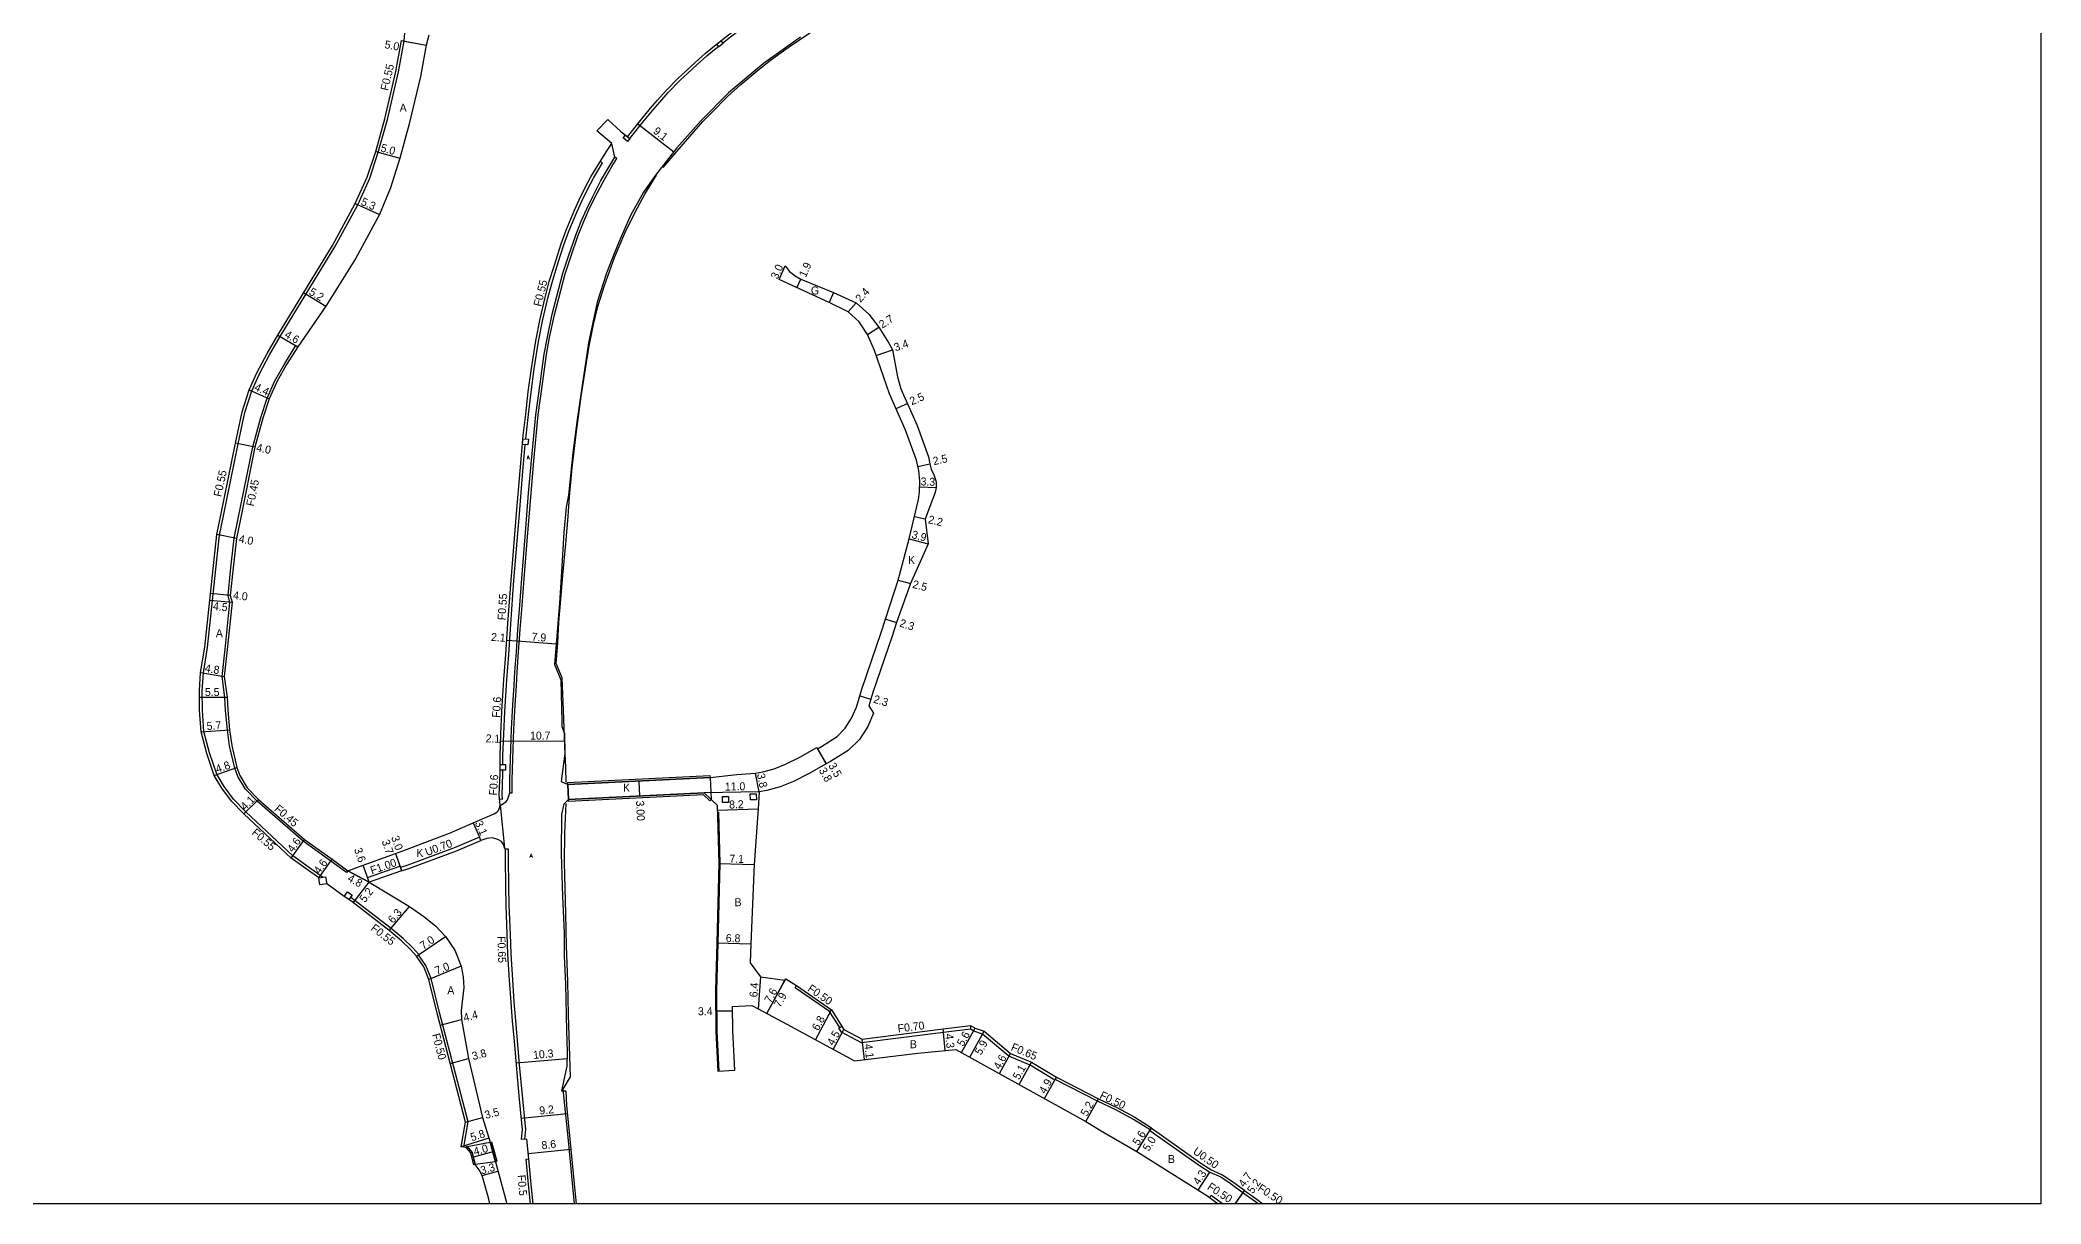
# Model space of a CAD drawing. Header units: metres. Extents: x -4000 to -2400, y -96000 to -93000.
# Drawn here: x -2800 to -2400, y -96000 to -95767.3 of the extents above; entities that cross this region are included whole.
import ezdxf

# ---------------------------------------------------------------- set-up
doc = ezdxf.new("R2010")
doc.units = ezdxf.units.M
doc.header["$LTSCALE"] = 2.5
for name, color, linetype in [('側溝・桝', 7, 'Continuous'), ('図郭', 7, 'Continuous'), ('幅員', 7, 'Continuous'), ('歩道・分離帯・安全施設', 7, 'Continuous'), ('舗装', 7, 'Continuous'), ('道路', 7, 'Continuous')]:
    doc.layers.add(name, color=color, linetype=linetype)
doc.styles.get("Standard").update_dxf_attribs({"font": ''})
doc.styles.add('YOKO_DECO', font='txt.shx', dxfattribs={"bigfont": 'extfont.shx'})
doc.styles.get('Standard').set_extended_font_data('@MS PGothic')

msp = doc.modelspace()

# ---------------------------------------------------------------- linework, layer by layer
at = {"layer": '側溝・桝'}
for points in [[(-2663.54, -95767.95), (-2662.6, -95767.19), (-2660.84, -95765.81), (-2659.03, -95764.47), (-2656.79, -95762.88), (-2653.73, -95760.78), (-2648.01, -95757.01), (-2645.63, -95755.53), (-2641.04, -95752.7), (-2634.36, -95748.76), (-2625.81, -95743.75), (-2624.91, -95743.22)], [(-2743.53, -95934.72), (-2749.45, -95930.46), (-2758.87, -95921.64), (-2761.3, -95919.13), (-2763.21, -95916.6), (-2764.68, -95914.12), (-2766.14, -95909.85), (-2767.24, -95905.55), (-2767.55, -95901.31), (-2767.56, -95897.48), (-2767.34, -95893.84), (-2766.5, -95888.77), (-2764.88, -95873.11), (-2764.09, -95866.3), (-2763.34, -95862.43), (-2760.41, -95848.07), (-2759.03, -95841.8), (-2757.67, -95837.44), (-2756.14, -95834.09), (-2754.14, -95830.28), (-2751.99, -95826.61), (-2741.07, -95808.67), (-2736.5, -95800.3), (-2734.08, -95794.95), (-2732.37, -95789.76), (-2730.56, -95783.25), (-2728.31, -95773.72), (-2727.18, -95767.55), (-2727.22, -95767.54)], [(-2682.08, -95787.04), (-2679.51, -95783.77), (-2677.52, -95781.34), (-2676.13, -95779.75), (-2674.4, -95777.84), (-2672, -95775.39), (-2670.56, -95774.04), (-2668.66, -95772.25), (-2666.68, -95770.5), (-2665.16, -95769.24), (-2664.36, -95768.61)], [(-2706.09, -95917.82), (-2705.63, -95917.82), (-2705.61, -95915.26), (-2705.46, -95911.12), (-2705.27, -95905.11), (-2705.01, -95900.29), (-2704.77, -95896.39), (-2704.59, -95893.71), (-2704.32, -95889.68), (-2704.02, -95885.21), (-2703.62, -95880.37), (-2703.24, -95875.06), (-2702.58, -95866.69), (-2701.85, -95857.99), (-2701.31, -95851.46), (-2700.4, -95842.29), (-2699.54, -95836.1), (-2699.22, -95833.6), (-2698.75, -95830.23), (-2698.12, -95826.83), (-2697.15, -95822.25), (-2695.01, -95814.08), (-2693.91, -95810.68), (-2692.48, -95806.52), (-2691.36, -95803.76), (-2690.26, -95801.3), (-2689.09, -95798.83), (-2687.52, -95795.81), (-2685.69, -95792.63), (-2684.71, -95791.02), (-2685.1, -95790.78)], [(-2702.89, -95847.1), (-2702.83, -95846.49), (-2702.34, -95842.18), (-2701.84, -95837.71), (-2701.21, -95833.1), (-2700.32, -95827.58), (-2699.47, -95823.2), (-2698.47, -95818.92), (-2697.65, -95815.79), (-2696.7, -95812.7), (-2695.96, -95810.37), (-2695.27, -95808.27), (-2694.28, -95805.54), (-2692.65, -95801.6), (-2691.69, -95799.53), (-2690.58, -95797.19), (-2689.37, -95794.96), (-2687.59, -95791.87), (-2688, -95791.62)], [(-2738.44, -95933.4), (-2738.7, -95933.77), (-2741.87, -95931.48), (-2747.39, -95927.5), (-2756.62, -95919.52), (-2758.95, -95917.09), (-2760.45, -95914.58), (-2761.07, -95912.92), (-2762.1, -95908.45), (-2762.54, -95905.27), (-2762.93, -95901.36), (-2763.05, -95898.76), (-2763.61, -95894.57), (-2763.02, -95889.11), (-2762.05, -95879.79), (-2762.41, -95878.41), (-2761.89, -95873.43), (-2761.16, -95866.92), (-2760.4, -95863.02), (-2757.47, -95848.65), (-2755.89, -95842.81), (-2754.61, -95838.91), (-2753.04, -95835.47), (-2751.08, -95831.99), (-2748.88, -95828.41), (-2748.49, -95828.65)], [(-2707.46, -95912.18), (-2707.46, -95910.44), (-2707.29, -95906.13), (-2707.1, -95901.61), (-2706.71, -95895.24), (-2706.31, -95890.21), (-2705.91, -95884.15), (-2705.25, -95875.33), (-2704.18, -95862.06), (-2703.46, -95853.52), (-2702.99, -95848.25)], [(-2708.14, -95919.06), (-2707.56, -95919.09), (-2707.62, -95918.25), (-2707.45, -95914.04), (-2707.45, -95913.33)], [(-2727.73, -95933.45), (-2726.25, -95932.94), (-2716.74, -95929.44), (-2711.87, -95927.34)], [(-2703.07, -95987.1), (-2702.91, -95985.07), (-2703.04, -95983.79), (-2703.57, -95978.35), (-2704.14, -95972.22), (-2704.54, -95967.37), (-2704.91, -95963.45), (-2705.2, -95959.61), (-2705.49, -95955.22), (-2705.83, -95950.03), (-2705.98, -95946.1), (-2706.19, -95940.3), (-2706.26, -95936.48), (-2706.33, -95931.03), (-2706.33, -95929.13), (-2706.97, -95929.13)], [(-2734.22, -95935.71), (-2734.55, -95934.76), (-2728.06, -95932.51), (-2727.96, -95932.79)], [(-2724.74, -95950.48), (-2724.28, -95950.17), (-2724.3, -95950.14), (-2725.48, -95948.84), (-2727.4, -95946.99), (-2729.83, -95944.95), (-2737.28, -95939.22), (-2737.96, -95938.73)], [(-2715.31, -95988.69), (-2714.44, -95983.62), (-2720.12, -95961.76), (-2721.79, -95954.98), (-2722.85, -95952.36), (-2724.32, -95950.2)], [(-2640.14, -95964.75), (-2642.15, -95961.56), (-2649.06, -95956.8), (-2648.78, -95956.39)], [(-2613.97, -95964.36), (-2614.02, -95965.07), (-2619.37, -95965.75), (-2635.81, -95967.83), (-2639.79, -95965.69), (-2640.31, -95964.86), (-2639.72, -95964.48)], [(-2596.81, -95974.69), (-2597.15, -95975.25), (-2602.07, -95972.29), (-2606.32, -95970.5), (-2611.6, -95966.09), (-2613.32, -95965.46), (-2614.02, -95965.07)], [(-2578.06, -95985.24), (-2581.41, -95983.14), (-2584.94, -95981.23), (-2588.63, -95979.47), (-2597.07, -95975.12)], [(-2559.2, -95997.37), (-2561.83, -95995.49), (-2563.73, -95994.2), (-2565.93, -95993.2), (-2567.74, -95992.07), (-2577.85, -95984.9)], [(-2701.44, -96000), (-2701.83, -95996.11), (-2702.31, -95991)], [(-2563.6, -96000), (-2565.91, -95998.34), (-2566.21, -95998.75)], [(-2559.49, -95997.78), (-2557.01, -95999.55), (-2556.41, -96000)]]:
    msp.add_lwpolyline(points, dxfattribs=at)
for points in [[(-2663.91, -95767.49), (-2663.45, -95768.06), (-2664.27, -95768.72), (-2664.73, -95768.15)], [(-2682.98, -95786.33), (-2682.08, -95787.04), (-2682.55, -95787.63), (-2683.45, -95786.92)], [(-2702.47, -95848.29), (-2703.56, -95848.19), (-2703.45, -95847.05), (-2702.37, -95847.15)], [(-2708.04, -95912.18), (-2706.98, -95912.18), (-2706.98, -95913.33), (-2708.04, -95913.33)], [(-2662.4, -95918.57), (-2662.37, -95919.77), (-2663.57, -95919.79), (-2663.6, -95918.59)], [(-2656.82, -95918.01), (-2656.8, -95919.21), (-2658, -95919.24), (-2658.02, -95918.04)], [(-2744.07, -95936.23), (-2744.29, -95934.85), (-2742.91, -95934.62), (-2742.69, -95936.01)], [(-2739.17, -95938.54), (-2738.53, -95937.65), (-2737.63, -95938.29), (-2738.28, -95939.18)]]:
    msp.add_lwpolyline(points, close=True, dxfattribs=at)
at = {"layer": '図郭'}
msp.add_lwpolyline([(-3200, -95400), (-2400, -95400), (-2400, -96000), (-3200, -96000)], close=True, dxfattribs=at)
at = {"layer": '幅員'}
for points in [[(-2727.72, -95767.45), (-2722.8, -95768.35)], [(-2727.22, -95767.54), (-2722.8, -95768.35)], [(-2680.51, -95784.09), (-2673.32, -95789.67)], [(-2732.89, -95789.6), (-2728.08, -95790.94)], [(-2736.99, -95800.05), (-2732.16, -95802.23)], [(-2652.26, -95815.23), (-2651.02, -95812.5)], [(-2648.7, -95816.85), (-2647.92, -95815.12)], [(-2747.3, -95817.84), (-2742.86, -95820.55)], [(-2638.45, -95821.66), (-2636.84, -95819.88)], [(-2752.47, -95826.33), (-2748.49, -95828.65)], [(-2634.59, -95826.22), (-2632.32, -95824.76)], [(-2632.82, -95830.39), (-2629.6, -95829.29)], [(-2758.19, -95837.25), (-2754.19, -95839.07)], [(-2628.88, -95841.03), (-2626.59, -95840.02)], [(-2757.03, -95848.75), (-2760.95, -95847.95)], [(-2624.53, -95852.58), (-2622.09, -95852.04)], [(-2624.14, -95856.65), (-2620.84, -95856.78)], [(-2623.05, -95863.14), (-2625.2, -95862.64)], [(-2760.71, -95866.98), (-2764.64, -95866.22)], [(-2626.23, -95867.05), (-2622.46, -95868.06)], [(-2628.43, -95875.32), (-2626.01, -95875.96)], [(-2766.07, -95879.29), (-2761.6, -95879.75)], [(-2761.96, -95878.38), (-2765.93, -95877.97)], [(-2630.95, -95883.09), (-2628.77, -95883.8)], [(-2706.69, -95887.31), (-2704.63, -95887.45)], [(-2704.63, -95887.45), (-2696.8, -95888.05)], [(-2767.89, -95893.78), (-2763.16, -95894.57)], [(-2768.1, -95898.73), (-2762.6, -95898.72)], [(-2636.14, -95898.47), (-2633.93, -95899.12)], [(-2767.78, -95905.64), (-2762.1, -95905.22)], [(-2707.92, -95907.46), (-2705.81, -95907.53)], [(-2705.81, -95907.53), (-2695.13, -95907.47)], [(-2642.86, -95912.07), (-2644.73, -95908.77)], [(-2644.59, -95909.03), (-2642.86, -95912.07)], [(-2765.18, -95914.35), (-2760.64, -95912.79)], [(-2680.28, -95915.49), (-2680.13, -95918.49)], [(-2656.21, -95917.66), (-2656.99, -95913.94)], [(-2759.26, -95922.04), (-2756.31, -95919.19)], [(-2656.21, -95917.66), (-2667.21, -95917.86)], [(-2713.38, -95923.85), (-2712.15, -95926.69)], [(-2664.63, -95921.32), (-2656.43, -95921.07)], [(-2749.8, -95930.88), (-2747.11, -95927.15)], [(-2744.29, -95934.85), (-2741.61, -95931.12)], [(-2728.94, -95929.96), (-2727.96, -95932.79)], [(-2728.94, -95929.96), (-2727.73, -95933.45)], [(-2664.31, -95931.99), (-2657.21, -95932.16)], [(-2738.44, -95933.4), (-2734.22, -95935.71)], [(-2737.4, -95939.83), (-2734.22, -95935.71)], [(-2734.22, -95935.71), (-2735.4, -95932.3)], [(-2730.18, -95945.38), (-2726.13, -95940.55)], [(-2724.74, -95950.48), (-2718.95, -95946.54)], [(-2664.69, -95947.86), (-2657.89, -95948.02)], [(-2715.78, -95952.51), (-2722.27, -95955.13)], [(-2655.96, -95954.64), (-2656.47, -95961.02)], [(-2654.68, -95961.98), (-2650.94, -95955.03)], [(-2654.68, -95961.98), (-2651.08, -95955.29)], [(-2719.98, -95964.29), (-2715.72, -95963.18)], [(-2664.94, -95961.44), (-2661.54, -95961.4)], [(-2645.01, -95967.19), (-2641.78, -95961.21)], [(-2641.43, -95969.12), (-2639.29, -95965.16)], [(-2635.18, -95971.18), (-2635.68, -95967.11)], [(-2619.04, -95969.33), (-2619.46, -95965.05)], [(-2615.77, -95969.76), (-2613.05, -95964.87)], [(-2614.13, -95970.67), (-2611.27, -95965.51)], [(-2718, -95971.92), (-2714.32, -95970.96)], [(-2694.56, -95971.01), (-2704.81, -95971.87)], [(-2608.21, -95973.96), (-2605.98, -95969.94)], [(-2604.25, -95976.16), (-2601.78, -95971.7)], [(-2599.19, -95978.98), (-2596.81, -95974.69)], [(-2590.94, -95983.57), (-2588.41, -95979.02)], [(-2714.95, -95983.65), (-2711.57, -95982.77)], [(-2703.77, -95982.91), (-2694.59, -95981.98)], [(-2710.27, -95986.88), (-2715.81, -95988.62)], [(-2580.77, -95989.56), (-2577.8, -95984.82)], [(-2580.77, -95989.56), (-2578.12, -95985.32)], [(-2709.5, -95989.64), (-2713.36, -95990.68)], [(-2702.41, -95989.95), (-2693.88, -95989.11)], [(-2711.63, -95994.37), (-2708.45, -95993.48)], [(-2568.46, -95997.29), (-2566.17, -95993.65)], [(-2561.08, -96000), (-2559.2, -95997.37)], [(-2561.08, -96000), (-2559.49, -95997.78)]]:
    msp.add_lwpolyline(points, dxfattribs=at)
at = {"layer": '歩道・分離帯・安全施設'}
for points in [[(-2675.46, -95792.84), (-2672.73, -95789.62), (-2667.47, -95783.63), (-2665.77, -95781.89), (-2662.49, -95778.58), (-2659.88, -95776.21), (-2656.22, -95773.15), (-2653.96, -95771.39), (-2650.42, -95768.83), (-2645.94, -95765.74), (-2645.49, -95765.42), (-2640.62, -95762.23), (-2635.14, -95758.82), (-2631.27, -95756.42), (-2626.65, -95753.67), (-2622.05, -95750.98), (-2620.8, -95750.25)], [(-2708.04, -95920.29), (-2707.72, -95920.22), (-2707.25, -95919.91), (-2706.83, -95919.57), (-2706.54, -95919.22), (-2706.32, -95918.67), (-2706.09, -95917.85), (-2706.08, -95915.25), (-2705.92, -95911.11), (-2705.73, -95905.09), (-2705.48, -95900.27), (-2705.23, -95896.36), (-2705.05, -95893.68), (-2704.78, -95889.65), (-2704.48, -95885.18), (-2704.08, -95880.34), (-2703.7, -95875.02), (-2703.04, -95866.65), (-2702.32, -95857.95), (-2701.77, -95851.42), (-2700.86, -95842.24), (-2700, -95836.04), (-2699.68, -95833.54), (-2699.21, -95830.16), (-2698.57, -95826.74), (-2697.6, -95822.14), (-2695.46, -95813.95), (-2694.35, -95810.53), (-2692.92, -95806.36), (-2691.79, -95803.58), (-2690.68, -95801.11), (-2689.51, -95798.63), (-2687.93, -95795.58), (-2686.09, -95792.39), (-2685.1, -95790.78), (-2685.72, -95788.03)], [(-2708.04, -95920.29), (-2707.72, -95920.22), (-2707.25, -95919.91), (-2706.83, -95919.57), (-2706.54, -95919.22), (-2706.32, -95918.67), (-2706.09, -95917.85), (-2706.08, -95915.25), (-2705.92, -95911.11), (-2705.73, -95905.09), (-2705.48, -95900.27), (-2705.23, -95896.36), (-2705.05, -95893.68), (-2704.78, -95889.65), (-2704.48, -95885.18), (-2704.08, -95880.34), (-2703.7, -95875.02), (-2703.04, -95866.65), (-2702.32, -95857.95), (-2701.77, -95851.42), (-2700.86, -95842.24), (-2700, -95836.04), (-2699.68, -95833.54), (-2699.21, -95830.16), (-2698.57, -95826.74), (-2697.6, -95822.14), (-2695.46, -95813.95), (-2694.35, -95810.53), (-2692.92, -95806.36), (-2691.79, -95803.58), (-2690.68, -95801.11), (-2689.51, -95798.63), (-2687.93, -95795.58), (-2686.09, -95792.39), (-2685.1, -95790.78), (-2685.72, -95788.03)], [(-2691.79, -95803.58), (-2690.68, -95801.11), (-2689.51, -95798.63), (-2687.93, -95795.58), (-2686.09, -95792.39), (-2685.1, -95790.78)], [(-2694.84, -95915.68), (-2694.9, -95912.78), (-2695.09, -95908.55), (-2695.34, -95901.34), (-2695.64, -95894.84), (-2696.8, -95892.01), (-2696.49, -95887.85), (-2696.26, -95883.74), (-2695.87, -95879.16), (-2695.46, -95874.33), (-2694.87, -95868.03), (-2694.39, -95862.61), (-2694.18, -95858.68), (-2693.64, -95852.84), (-2692.76, -95845.62), (-2691.82, -95838.6), (-2690.77, -95831.78), (-2690.15, -95828.2), (-2689.38, -95824.21), (-2688.47, -95820.61), (-2687.13, -95816.39), (-2685.18, -95810.83), (-2683.08, -95805.93), (-2681.06, -95801.76), (-2679.09, -95798.18), (-2676.79, -95794.36)], [(-2695.46, -95813.95), (-2694.35, -95810.53)], [(-2698.57, -95826.74), (-2697.6, -95822.14)], [(-2706.09, -95917.82), (-2706.08, -95915.25), (-2705.92, -95911.11), (-2705.73, -95905.09), (-2705.48, -95900.27), (-2705.23, -95896.36), (-2705.05, -95893.68), (-2704.78, -95889.65), (-2704.48, -95885.18), (-2704.08, -95880.34), (-2703.7, -95875.02), (-2703.04, -95866.65), (-2702.32, -95857.95), (-2701.77, -95851.42), (-2700.86, -95842.24), (-2700, -95836.04), (-2699.68, -95833.54)], [(-2694.86, -95920), (-2695.13, -95925.84), (-2695.19, -95931.79), (-2694.95, -95942.03), (-2694.83, -95948.4), (-2694.55, -95955.55), (-2694.41, -95962.23), (-2694.04, -95974.6), (-2695.48, -95977.07), (-2694.45, -95987.32), (-2693.68, -95995.15), (-2693.21, -96000)], [(-2664.4, -95921.68), (-2664.09, -95931.99), (-2664.47, -95947.87), (-2664.76, -95957.34), (-2664.68, -95965.53), (-2664.29, -95973.46)]]:
    msp.add_lwpolyline(points, dxfattribs=at)
at = {"layer": '舗装'}
for points in [[(-2652.26, -95815.23), (-2651.02, -95812.5)], [(-2641.35, -95817.83), (-2642.25, -95819.79)], [(-2694.51, -95916.18), (-2694.37, -95919.18)], [(-2656.21, -95917.66), (-2667.21, -95917.86)], [(-2708.04, -95920.29), (-2707.13, -95928.85)], [(-2734.22, -95935.71), (-2738.44, -95933.4)]]:
    msp.add_lwpolyline(points, dxfattribs=at)
at = {"layer": '道路'}
for points in [[(-2686.48, -95783.25), (-2683.89, -95785.63), (-2682.98, -95786.33), (-2682.54, -95786.68), (-2679.97, -95783.4), (-2677.96, -95780.96), (-2676.57, -95779.36), (-2674.83, -95777.44), (-2672.41, -95774.97), (-2670.97, -95773.61), (-2669.06, -95771.82), (-2667.06, -95770.06), (-2665.53, -95768.79), (-2662.97, -95766.74), (-2661.2, -95765.35), (-2659.38, -95764), (-2657.13, -95762.4), (-2654.06, -95760.29), (-2648.33, -95756.52), (-2645.94, -95755.03), (-2641.34, -95752.2), (-2634.66, -95748.26), (-2626.11, -95743.25), (-2625.21, -95742.72)], [(-2710.08, -96000), (-2710.38, -95998.84), (-2711.63, -95994.37), (-2712.19, -95993.24), (-2712.98, -95992.11), (-2713.61, -95989.76), (-2714.62, -95988.57), (-2714.85, -95988.76), (-2715.81, -95988.62), (-2714.95, -95983.65), (-2720.61, -95961.88), (-2722.27, -95955.13), (-2723.29, -95952.6), (-2724.74, -95950.48), (-2725.88, -95949.22), (-2727.77, -95947.4), (-2730.18, -95945.38), (-2737.61, -95939.66), (-2738.28, -95939.18), (-2739.17, -95938.54), (-2742.69, -95936.01), (-2744.07, -95936.23), (-2744.29, -95934.85), (-2749.8, -95930.88), (-2759.26, -95922.04), (-2761.72, -95919.48), (-2763.66, -95916.91), (-2765.18, -95914.35), (-2766.67, -95910), (-2767.78, -95905.64), (-2768.1, -95901.33), (-2768.11, -95897.47), (-2767.89, -95893.78), (-2767.05, -95888.7), (-2765.42, -95873.05), (-2764.64, -95866.22), (-2763.88, -95862.32), (-2760.95, -95847.95), (-2759.56, -95841.66), (-2758.19, -95837.25), (-2756.64, -95833.85), (-2754.62, -95830.02), (-2752.47, -95826.33), (-2741.54, -95808.39), (-2736.99, -95800.05), (-2734.6, -95794.75), (-2732.89, -95789.6), (-2731.09, -95783.11), (-2728.85, -95773.61), (-2727.72, -95767.45), (-2727.22, -95767.54), (-2727.06, -95765.9)], [(-2722.28, -95766.38), (-2722.8, -95768.35), (-2723.95, -95774.64), (-2726.25, -95784.36), (-2728.08, -95790.94), (-2729.91, -95796.86), (-2732.16, -95802.23), (-2736.89, -95810.93), (-2742.86, -95820.55), (-2748.49, -95828.65), (-2750.7, -95832.22), (-2752.64, -95835.68), (-2754.19, -95839.07), (-2755.46, -95842.94), (-2757.03, -95848.75), (-2759.95, -95863.11), (-2760.71, -95866.98), (-2761.45, -95873.48), (-2761.96, -95878.38), (-2761.6, -95879.75), (-2762.57, -95889.16), (-2763.16, -95894.57), (-2762.6, -95898.72), (-2762.48, -95901.33), (-2762.1, -95905.22), (-2761.65, -95908.37), (-2760.64, -95912.79), (-2760.04, -95914.39), (-2758.59, -95916.81), (-2756.31, -95919.19), (-2747.11, -95927.15), (-2741.61, -95931.12), (-2738.44, -95933.4), (-2735.4, -95932.3), (-2728.94, -95929.96), (-2727.47, -95929.45), (-2718.16, -95925.92), (-2711.38, -95922.99), (-2709.21, -95922.05), (-2708.88, -95921.87), (-2708.6, -95921.63), (-2708.36, -95921.34), (-2708.19, -95921.01), (-2708.08, -95920.66), (-2708.04, -95920.29)], [(-2648, -95766.76), (-2655.36, -95772.03), (-2662.34, -95777.92), (-2667.83, -95783.45), (-2672.73, -95788.9), (-2676.98, -95794.37), (-2679.34, -95797.75), (-2681.96, -95802.4), (-2684.31, -95807.75), (-2685.7, -95811.19), (-2686.73, -95813.94), (-2688.64, -95819.72), (-2690.37, -95827.9), (-2691.89, -95838.22), (-2692.61, -95843.22), (-2693.46, -95849.88), (-2694.38, -95858.31), (-2694.84, -95860.71), (-2695.27, -95865.77), (-2695.74, -95873.65), (-2696.18, -95879.93), (-2697.13, -95892.21), (-2695.92, -95895.28), (-2695.68, -95903.59), (-2695.67, -95904.56), (-2695.14, -95906), (-2695.12, -95909.97), (-2695.8, -95915.57), (-2694.51, -95916.18)], [(-2688.66, -95785.46), (-2686.48, -95783.25)], [(-2685.72, -95788.03), (-2688.66, -95785.46)], [(-2708.04, -95920.29), (-2708.2, -95918.22), (-2708.03, -95914.03), (-2708.04, -95910.43), (-2707.87, -95906.11), (-2707.68, -95901.58), (-2707.29, -95895.2), (-2706.89, -95890.17), (-2706.45, -95883.97), (-2705.82, -95875.29), (-2704.74, -95862.01), (-2704.03, -95853.47), (-2703.4, -95846.43), (-2702.91, -95842.12), (-2702.41, -95837.64), (-2701.78, -95833.01), (-2700.88, -95827.48), (-2700.03, -95823.08), (-2699.02, -95818.79), (-2698.2, -95815.63), (-2697.24, -95812.53), (-2696.5, -95810.19), (-2695.81, -95808.08), (-2694.81, -95805.33), (-2693.17, -95801.37), (-2692.21, -95799.29), (-2691.08, -95796.94), (-2689.87, -95794.69), (-2687.43, -95790.67), (-2686.65, -95789.4), (-2685.72, -95788.03)], [(-2694.51, -95916.18), (-2666.05, -95914.8), (-2660.69, -95914.19), (-2656.99, -95913.94), (-2655.5, -95913.63), (-2653.23, -95913.04), (-2650.97, -95912.09), (-2648.13, -95910.7), (-2644.73, -95908.77), (-2644.59, -95909.03), (-2643.75, -95908.56), (-2640.62, -95906.61), (-2639.05, -95904.88), (-2637.79, -95902.93), (-2636.78, -95900.69), (-2635.74, -95897.11), (-2631.83, -95885.78), (-2628.43, -95875.32), (-2626.23, -95867.05), (-2624.4, -95859.22), (-2624.18, -95857.76), (-2624.1, -95855.54), (-2624.35, -95853.42), (-2624.81, -95851.34), (-2626.99, -95845.32), (-2630.19, -95838.07), (-2633.16, -95829.4), (-2634.59, -95826.22), (-2636.23, -95823.67), (-2638.45, -95821.66), (-2642.25, -95819.79), (-2652.26, -95815.23)], [(-2651.02, -95812.5), (-2650.15, -95813.59), (-2649.02, -95814.5), (-2647.92, -95815.12), (-2641.35, -95817.83), (-2636.84, -95819.88), (-2634.34, -95822.16), (-2632.32, -95824.76), (-2630.32, -95827.92), (-2629.6, -95829.29), (-2628.58, -95834.64), (-2627.9, -95837.06), (-2624.67, -95844.39), (-2622.41, -95850.64), (-2622.09, -95852.04), (-2621.83, -95853.13), (-2621.3, -95854.25), (-2620.88, -95855.66), (-2620.84, -95856.78), (-2621.05, -95857.82), (-2622.12, -95860.62), (-2623.05, -95863.14), (-2622.46, -95868.06), (-2626.01, -95875.96), (-2628.77, -95883.8), (-2629.65, -95886.51), (-2633.55, -95897.81), (-2634.32, -95900.45), (-2633.39, -95901.92), (-2634.52, -95904.6), (-2636.17, -95907.18), (-2638.45, -95909.39), (-2641.97, -95911.57), (-2642.86, -95912.07), (-2646.36, -95914.06), (-2649.4, -95915.56), (-2652.02, -95916.65), (-2654.72, -95917.35), (-2656.21, -95917.66), (-2656.43, -95921.07), (-2657.21, -95932.16), (-2657.89, -95948.02), (-2658.05, -95951.84), (-2655.96, -95954.64), (-2651.08, -95955.29), (-2650.94, -95955.03), (-2648.78, -95956.39), (-2641.78, -95961.21), (-2639.29, -95965.16), (-2635.68, -95967.11), (-2619.46, -95965.05), (-2613.97, -95964.36), (-2613.05, -95964.87), (-2611.27, -95965.51), (-2605.98, -95969.94), (-2601.78, -95971.7), (-2596.81, -95974.69), (-2588.41, -95979.02), (-2584.71, -95980.78), (-2581.16, -95982.71), (-2577.8, -95984.82), (-2578.12, -95985.32), (-2568.02, -95992.48), (-2566.17, -95993.65), (-2563.98, -95994.64), (-2562.11, -95995.9), (-2559.49, -95997.78), (-2559.2, -95997.37), (-2556.71, -95999.15), (-2555.57, -96000)], [(-2652.26, -95815.23), (-2651.02, -95812.5)], [(-2694.89, -95977.51), (-2695.71, -95977.51), (-2695.25, -95975.23), (-2694.59, -95972.48), (-2694.53, -95969.6), (-2694.66, -95965.39), (-2694.91, -95956.09), (-2695.17, -95950.47), (-2695.16, -95945.82), (-2695.51, -95938.54), (-2695.76, -95930.06), (-2695.7, -95922.18), (-2695.23, -95920.02), (-2694.37, -95919.18)], [(-2694.37, -95919.18), (-2667.21, -95917.86), (-2665.83, -95919.17), (-2664.66, -95920.29), (-2664.31, -95931.99), (-2664.69, -95947.86), (-2664.98, -95957.34), (-2664.9, -95965.54), (-2664.51, -95973.47)], [(-2707.13, -95928.85), (-2707.33, -95928.14), (-2707.78, -95927.56), (-2708.49, -95927.14), (-2709.54, -95926.86), (-2710.71, -95926.96), (-2711.87, -95927.34), (-2712.15, -95926.69), (-2717, -95928.79), (-2726.49, -95932.28), (-2727.96, -95932.79), (-2727.73, -95933.45), (-2734.22, -95935.71), (-2726.13, -95940.55), (-2723.28, -95942.55), (-2720.89, -95944.48), (-2718.95, -95946.54), (-2717.08, -95949.28), (-2715.78, -95952.51), (-2715.38, -95954.62), (-2715.3, -95956.77), (-2715.78, -95961.36), (-2715.72, -95963.18), (-2714.32, -95970.96), (-2711.57, -95982.77), (-2710.01, -95987.71), (-2708.98, -95991.58), (-2707.2, -95997.98), (-2706.69, -96000)], [(-2701.93, -96000), (-2702.32, -95996.15), (-2702.8, -95991.05), (-2702.31, -95991), (-2702.68, -95987.08), (-2703.72, -95987.14), (-2703.56, -95985.07), (-2703.67, -95983.86), (-2704.21, -95978.41), (-2704.78, -95972.27), (-2705.18, -95967.43), (-2705.55, -95963.5), (-2705.84, -95959.66), (-2706.13, -95955.27), (-2706.47, -95950.06), (-2706.62, -95946.12), (-2706.83, -95940.31), (-2706.9, -95936.49), (-2706.97, -95931.03), (-2706.97, -95929.13), (-2707.13, -95928.85)], [(-2661.11, -95973.3), (-2661.5, -95965.44), (-2661.55, -95960.55), (-2657.68, -95960.37), (-2656.47, -95961.02), (-2650.72, -95964.12), (-2637.16, -95971.42), (-2624.51, -95969.87), (-2616.92, -95969.12), (-2590.94, -95983.57), (-2587.57, -95985.62), (-2580.77, -95989.56), (-2566.76, -95998.35), (-2564.46, -96000)], [(-2664.51, -95973.47), (-2661.11, -95973.3)], [(-2694.89, -95977.51), (-2694.75, -95980.38), (-2694.08, -95987.07), (-2693.19, -95996.03), (-2692.81, -96000)]]:
    msp.add_lwpolyline(points, dxfattribs=at)
for points in [[(-2694.53, -95915.78), (-2666.07, -95914.4), (-2666.05, -95914.8), (-2694.51, -95916.18)], [(-2694.51, -95916.18), (-2666.05, -95914.8), (-2665.83, -95919.17), (-2667.21, -95917.86), (-2694.37, -95919.18)], [(-2667.36, -95918.27), (-2694.35, -95919.58), (-2694.37, -95919.18), (-2667.21, -95917.86), (-2665.83, -95919.17), (-2666.11, -95919.46)], [(-2714.62, -95988.57), (-2710.01, -95987.71), (-2708.98, -95991.58), (-2712.98, -95992.11), (-2713.61, -95989.76)], [(-2709.72, -95987.63), (-2708.69, -95991.5), (-2708.98, -95991.58), (-2710.01, -95987.71)], [(-2713.88, -95989.9), (-2714.85, -95988.76), (-2714.62, -95988.57), (-2713.61, -95989.76), (-2712.98, -95992.11), (-2713.27, -95992.19)]]:
    msp.add_lwpolyline(points, close=True, dxfattribs=at)

# ---------------------------------------------------------------- texts
at = {"layer": '側溝・桝'}
for s, rotation, p in [('F0.55', 76.7225, (-2730.42, -95777.56)), ('F0.55', 76, (-2699.83, -95820.72)), ('F0.55', 77.5579, (-2763.78, -95858.76)), ('F0.45', 78.4814, (-2757.26, -95860.64)), ('F0.55', 86, (-2706.96, -95883.38)), ('F0.6', 86, (-2708.07, -95902.87)), ('F0.6', 86, (-2708.67, -95918.41)), ('F0.45', 319.1171, (-2753.27, -95921.26)), ('F0.55', 319.1171, (-2757.81, -95926.01)), ('U0.70', 20.1987, (-2722.67, -95930.5)), ('F1.00', 19.1301, (-2733.65, -95934.17)), ('F0.55', 322.4213, (-2734.02, -95945.18)), ('F0.65', 272, (-2708.58, -95946.52)), ('F0.50', 325.4714, (-2646.7, -95957.33)), ('F0.70', 7.2293, (-2628.44, -95965.77)), ('F0.50', 284.5628, (-2721.64, -95966.16)), ('F0.65', 337.2296, (-2606.04, -95969.26)), ('F0.50', 334.4738, (-2588.31, -95978.84)), ('U0.50', 324.6517, (-2569.66, -95989.86)), ('F0.5', 275, (-2704.56, -95994.28)), ('F0.50', 326.8148, (-2566.81, -95996.98)), ('F0.50', 326.8148, (-2556.73, -95997.27))]:
    msp.add_text(s, height=1.6, rotation=rotation, dxfattribs=at).set_placement(p)
at = {"layer": '幅員'}
for s, rotation, p in [('5.0', 349.5888, (-2731.21, -95768.95)), ('9.1', 322, (-2677.57, -95785.83)), ('5.0', 344.4659, (-2732.03, -95789.58)), ('5.3', 335.7171, (-2736, -95800.22)), ('1.9', 65.5125, (-2646.93, -95814.9)), ('3.0', 65.5125, (-2652.56, -95815.29)), ('5.2', 328.6515, (-2746.38, -95818.11)), ('2.4', 47.8125, (-2635.99, -95819.91)), ('2.7', 32.6989, (-2631.64, -95825.06)), ('4.6', 329.7292, (-2751.27, -95826.66)), ('3.4', 18.9098, (-2628.98, -95829.61)), ('4.4', 335.4626, (-2757.31, -95837.3)), ('2.5', 23.7808, (-2625.73, -95840.38)), ('4.0', 348.4814, (-2756.86, -95849.53)), ('2.5', 12.572, (-2621.31, -95852.34)), ('3.3', 357.7498, (-2624, -95856.37)), ('2.2', 346.8452, (-2622.57, -95863.91)), ('4.0', 348.9357, (-2760.38, -95867.76)), ('3.9', 345.0823, (-2625.86, -95866.89)), ('2.5', 345.0823, (-2625.71, -95876.82)), ('4.5', 354.0716, (-2765.48, -95881.25)), ('4.0', 354.0716, (-2761.47, -95879.1)), ('2.3', 342.0071, (-2628.31, -95884.54)), ('2.1', 356, (-2709.87, -95887.45)), ('7.9', 356, (-2701.76, -95887.41)), ('4.8', 350.5826, (-2767.14, -95893.65)), ('5.5', 0.0974, (-2767.03, -95898.48)), ('2.3', 343.7419, (-2633.53, -95899.78)), ('5.7', 4.2511, (-2766.63, -95905.3)), ('2.1', 358, (-2710.93, -95907.74)), ('4.8', 18.9398, (-2764.58, -95913.88)), ('3.5', 299.587, (-2642.46, -95912.38)), ('11.0', 1.0541, (-2663.08, -95917.39)), ('3.8', 281.7836, (-2656.7, -95914.11)), ('3.8', 299.587, (-2644.37, -95913.33)), ('4.1', 43.9103, (-2759, -95921.44)), ('3.00', 272.7732, (-2680.86, -95919.42)), ('8.2', 1.7166, (-2662.22, -95920.99)), ('3.1', 293.3646, (-2713.11, -95923.84)), ('4.6', 54.244, (-2749.44, -95929.88)), ('3.7', 289.1301, (-2731.73, -95927.52)), ('3.0', 289.1301, (-2729.84, -95926.74)), ('4.6', 54.244, (-2744.13, -95934.2)), ('3.6', 289.1301, (-2737.26, -95929.14)), ('7.1', 358.6485, (-2662.2, -95931.79)), ('4.8', 331.2993, (-2738.67, -95935.39)), ('5.2', 52.4213, (-2735.04, -95939.9)), ('6.3', 50.0473, (-2729.4, -95944.06)), ('7.0', 34.2718, (-2723.37, -95949.24)), ('6.8', 358.6485, (-2662.92, -95947.66)), ('7.0', 21.965, (-2720.67, -95954.22)), ('6.4', 85.4359, (-2656.61, -95958.76)), ('7.6', 61.7343, (-2653.89, -95960)), ('7.9', 61.7343, (-2652.02, -95960.88)), ('4.4', 14.5628, (-2715.15, -95963.59)), ('3.4', 0.552, (-2668.47, -95962.31)), ('6.8', 61.6726, (-2644.39, -95965.52)), ('4.5', 61.6726, (-2641.38, -95968.5)), ('4.3', 275.6303, (-2619.05, -95966.07)), ('5.6', 60.9318, (-2615.44, -95968.66)), ('5.9', 60.9318, (-2611.88, -95970.39)), ('3.8', 14.5628, (-2713.42, -95971.29)), ('10.3', 5, (-2701.36, -95971.05)), ('4.1', 276.9895, (-2635.23, -95968.12)), ('4.6', 60.9318, (-2608.13, -95973.29)), ('5.1', 60.9318, (-2604.28, -95975.33)), ('4.9', 60.9318, (-2599.02, -95978.14)), ('5.2', 60.9318, (-2590.71, -95982.64)), ('3.5', 14.5628, (-2710.89, -95983.05)), ('9.2', 6, (-2700.1, -95982.17)), ('5.8', 17.4364, (-2713.68, -95987.52)), ('8.6', 6, (-2699.66, -95989.12)), ('5.6', 57.8939, (-2580.39, -95988.47)), ('5.0', 57.8939, (-2578.36, -95989.63)), ('4.0', 14.9885, (-2713.11, -95990.35)), ('3.3', 15.5636, (-2711.72, -95994.14)), ('4.3', 57.8939, (-2568.29, -95996.36)), ('4.7', 54.3991, (-2559.29, -95996.81)), ('5.2', 54.3991, (-2557.54, -95998.11))]:
    msp.add_text(s, height=1.6, rotation=rotation, dxfattribs=at).set_placement(p)
msp.add_text('10.7', height=1.6, dxfattribs=at).set_placement((-2702.04, -95907.19))
at = {"layer": '舗装'}
for s, p in [('A', (-2728.1, -95781.68)), ('G', (-2645.9, -95818.21)), ('K', (-2626.48, -95872.08)), ('A', (-2764.85, -95886.72)), ('K', (-2683.45, -95917.62)), ('K', (-2724.76, -95930.65)), ('B', (-2661.16, -95940.5)), ('A', (-2718.58, -95958.11)), ('B', (-2626.11, -95968.89)), ('B', (-2574.52, -95991.85))]:
    msp.add_text(s, height=1.6, dxfattribs=at).set_placement(p)
at = {"layer": '舗装', "style": 'YOKO_DECO'}
for p in [(-2702.68, -95851.16, 135.47), (-2702.12, -95930.8, 134.88)]:
    msp.add_text('A', height=0.75, dxfattribs=at).set_placement(p)

doc.saveas('drawing.dxf')
